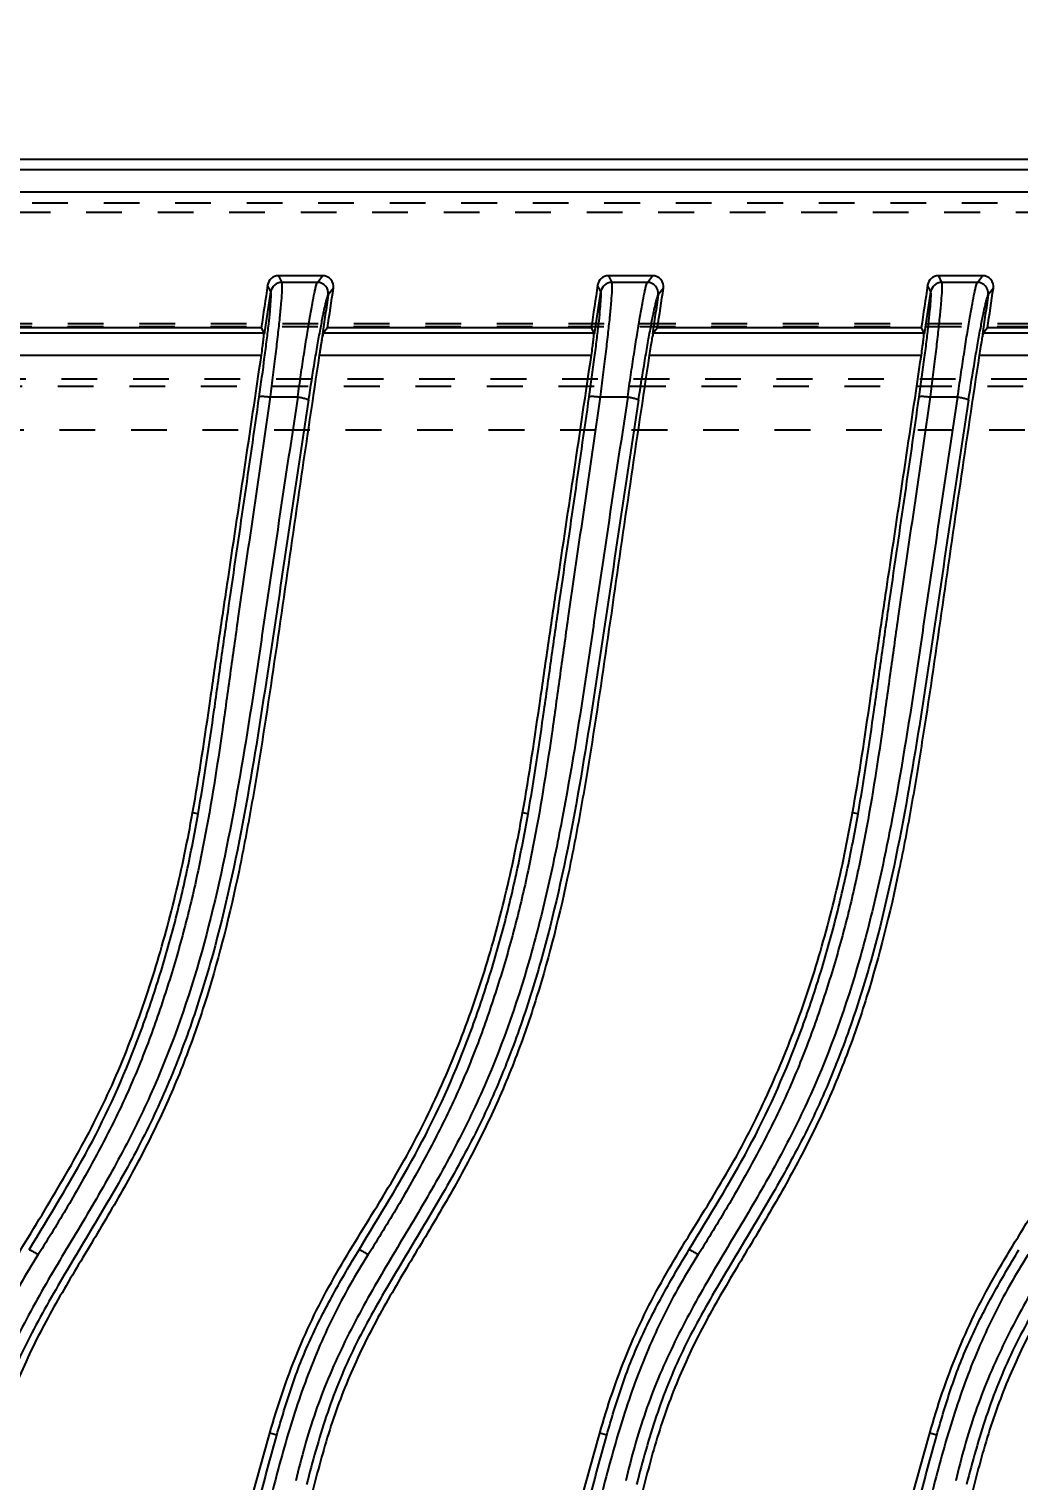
# Model space of a CAD drawing. Header units: millimetres. Extents: x 547 to 3706, y -10485 to 2068.
# Drawn here: x 1513.9 to 1559.1, y -793.2 to -726.9 of the extents above; entities that cross this region are included whole.
import ezdxf

# ---------------------------------------------------------------- set-up
doc = ezdxf.new("R2010")
doc.units = ezdxf.units.MM
doc.header["$LTSCALE"] = 16.335
doc.header["$PDMODE"] = 3
doc.header["$PDSIZE"] = 0.3125
doc.linetypes.add('HIDDEN', pattern=[0.2, 0.1, -0.1])
doc.layers.get('0').update_dxf_attribs({"linetype": 'CONTINUOUS'})
doc.layers.get('Defpoints').update_dxf_attribs({"linetype": 'CONTINUOUS'})
doc.layers.add('DEFAULT_2', color=8, linetype='HIDDEN')
doc.styles.get("Standard").update_dxf_attribs({"font": 'txt', "width": 0.8})
doc.dimstyles.new('11', dxfattribs={"dimtxt": 10, "dimasz": 10, "dimexe": 0, "dimexo": 0, "dimgap": 0, "dimtad": 0, "dimzin": 0, "dimdsep": 46, "dimtxsty": 'Standard', "dimcen": 0, "dimclrd": 4, "dimclre": 4, "dimclrt": 6, "dimazin": 0, "dimtfac": 1, "dimtofl": 0, "dimtmove": 0, "dimatfit": 3, "dimfxl": 0, "dimtolj": 1, "dimtzin": 0, "dimarcsym": 0})

# ---------------------------------------------------------------- blocks, each defined once
blk = doc.blocks.new('*D506')
at = {"color": 4, "lineweight": -2}
for p, q in [((1308.929, -833.857), (1308.929, -701.673)), ((1318.929, -701.673), (1478.018, -701.673)), ((1807.459, -701.673), (1516.685, -701.673)), ((1817.459, -797.176), (1817.459, -701.673))]:
    blk.add_line(p, q, dxfattribs=at)
at = {"color": 4}
for points in [[(1318.929, -700.007), (1318.929, -703.34), (1308.929, -701.673)], [(1807.459, -700.007), (1807.459, -703.34), (1817.459, -701.673)]]:
    blk.add_solid(points, dxfattribs=at)
at = {"layer": 'Defpoints', "color": 0}
for p in [(1308.929, -701.673), (1817.459, -797.176), (1308.929, -833.857)]:
    blk.add_point(p, dxfattribs=at)
at = {"color": 6, "insert": (1497.351, -701.673), "char_height": 10, "attachment_point": 5}
blk.add_mtext('\\A1;508.53', dxfattribs=at)
blk = doc.blocks.new('*D508')
at = {"color": 4, "lineweight": -2}
for p, q in [((1248.194, -736.941), (1248.194, -631.536)), ((1258.194, -631.536), (1512.669, -631.536)), ((1868.194, -631.536), (1548.669, -631.536)), ((1878.194, -736.941), (1878.194, -631.536))]:
    blk.add_line(p, q, dxfattribs=at)
at = {"color": 4}
for points in [[(1258.194, -629.87), (1258.194, -633.203), (1248.194, -631.536)], [(1868.194, -629.87), (1868.194, -633.203), (1878.194, -631.536)]]:
    blk.add_solid(points, dxfattribs=at)
at = {"layer": 'Defpoints', "color": 0}
for p in [(1248.194, -631.536), (1248.194, -736.941), (1878.194, -736.941)]:
    blk.add_point(p, dxfattribs=at)
at = {"color": 6, "insert": (1530.669, -631.536), "char_height": 10, "attachment_point": 5}
blk.add_mtext('\\A1;630.00', dxfattribs=at)

msp = doc.modelspace()

# ---------------------------------------------------------------- linework, layer by layer
at = {"color": 7, "linetype": 'Continuous'}
for p, q in [((1395.982, -732.854), (1619.855, -732.854)), ((1593.518, -733.347), (1416.687, -733.347)), ((1416.663, -734.35), (1593.543, -734.35)), ((1524.906, -738.909), (1524.759, -738.604)), ((1525.255, -738.175), (1525.402, -738.48)), ((1527.269, -738.175), (1525.255, -738.175)), ((1527.032, -738.48), (1525.402, -738.48)), ((1527.032, -738.48), (1527.269, -738.175)), ((1539.981, -738.909), (1539.834, -738.604)), ((1540.33, -738.175), (1540.477, -738.48)), ((1542.344, -738.175), (1540.33, -738.175)), ((1542.107, -738.48), (1540.477, -738.48)), ((1542.107, -738.48), (1542.344, -738.175)), ((1555.056, -738.909), (1554.909, -738.604)), ((1555.405, -738.175), (1555.552, -738.48)), ((1557.419, -738.175), (1555.405, -738.175)), ((1557.182, -738.48), (1555.552, -738.48)), ((1557.182, -738.48), (1557.419, -738.175)), ((1524.618, -740.846), (1524.906, -738.909)), ((1527.765, -738.751), (1527.528, -739.056)), ((1539.693, -740.846), (1539.981, -738.909)), ((1542.84, -738.751), (1542.603, -739.056)), ((1554.768, -740.846), (1555.056, -738.909)), ((1557.915, -738.751), (1557.678, -739.056)), ((1524.469, -740.562), (1512.42, -740.562)), ((1524.469, -740.562), (1524.618, -740.846)), ((1527.495, -740.562), (1527.302, -740.796)), ((1539.544, -740.562), (1527.495, -740.562)), ((1539.544, -740.562), (1539.693, -740.846)), ((1542.57, -740.562), (1542.336, -740.846)), ((1554.619, -740.562), (1542.57, -740.562)), ((1554.619, -740.562), (1554.768, -740.846)), ((1557.645, -740.562), (1557.411, -740.846)), ((1569.694, -740.562), (1557.645, -740.562)), ((1524.592, -740.796), (1512.227, -740.796)), ((1527.261, -740.846), (1527.124, -741.762)), ((1539.667, -740.796), (1527.302, -740.796)), ((1554.742, -740.796), (1542.377, -740.796)), ((1569.817, -740.796), (1557.452, -740.796)), ((1512.044, -741.8), (1524.476, -741.8)), ((1527.119, -741.8), (1539.551, -741.8)), ((1542.194, -741.8), (1554.626, -741.8)), ((1557.269, -741.8), (1569.701, -741.8)), ((1524.873, -743.712), (1526.133, -743.712)), ((1539.948, -743.712), (1541.208, -743.712)), ((1555.023, -743.712), (1556.283, -743.712)), ((1521.583, -762.757), (1521.329, -762.711)), ((1536.658, -762.757), (1536.404, -762.711)), ((1551.733, -762.757), (1551.479, -762.711)), ((1525.184, -791.133), (1524.857, -791.036)), ((1540.259, -791.133), (1539.932, -791.036)), ((1555.334, -791.133), (1555.007, -791.036))]:
    msp.add_line(p, q, dxfattribs=at)
for centre, radius, start, end in [((1525.255, -738.677), 0.502, 89.9939, 171.60618), ((1525.403, -738.984), 0.503, 90.07025, 171.40209), ((1527.03, -738.984), 0.503, 351.74449, 89.86161), ((1540.33, -738.677), 0.502, 89.9939, 171.60618), ((1540.478, -738.984), 0.503, 90.07026, 171.4021), ((1542.105, -738.984), 0.503, 351.74445, 89.8616), ((1555.405, -738.677), 0.502, 89.9939, 171.60618), ((1555.553, -738.984), 0.503, 90.07026, 171.4021), ((1557.18, -738.984), 0.503, 351.74445, 89.8616)]:
    msp.add_arc(centre, radius, start, end, dxfattribs=at)
for centre, major_axis, ratio, start_param, end_param in [((6736.5, -1516.338), (4145.301, -3254.93), 0.999193, -2.623723, -2.623347), ((6751.575, -1516.338), (4145.301, -3254.93), 0.999193, -2.623723, -2.623347), ((6766.65, -1516.338), (4145.301, -3254.93), 0.999193, -2.623723, -2.623347), ((-119.735, -494.779), (1649.642, 229.679), 0.999338, -0.286637, -0.285537), ((-104.66, -494.779), (1649.642, 229.679), 0.999338, -0.286637, -0.285537), ((-89.585, -494.779), (1649.642, 229.679), 0.999338, -0.286637, -0.285537)]:
    msp.add_ellipse(centre, major_axis=major_axis, ratio=ratio, start_param=start_param, end_param=end_param, dxfattribs=at)
for points, knots in [([(1525.402, -738.48), (1525.409, -738.496), (1525.413, -738.548), (1525.416, -738.644), (1525.412, -738.786), (1525.398, -739.058), (1525.363, -739.497), (1525.302, -740.132), (1525.219, -740.897), (1525.119, -741.767), (1525.002, -742.717), (1524.917, -743.374), (1524.873, -743.712)], [0, 0, 0, 0, 0.010152, 0.028743, 0.055653, 0.090647, 0.183937, 0.306539, 0.454492, 0.622305, 0.805589, 1, 1, 1, 1]), ([(1526.133, -743.712), (1526.181, -743.374), (1526.275, -742.716), (1526.418, -741.767), (1526.555, -740.897), (1526.681, -740.132), (1526.794, -739.496), (1526.879, -739.057), (1526.939, -738.786), (1526.973, -738.644), (1527.002, -738.547), (1527.021, -738.496), (1527.032, -738.48)], [0, 0, 0, 0, 0.192925, 0.375038, 0.542125, 0.689981, 0.812963, 0.906913, 0.942378, 0.969842, 0.989091, 1, 1, 1, 1]), ([(1527.765, -738.751), (1527.786, -738.613), (1527.701, -738.304), (1527.408, -738.175), (1527.269, -738.175)], [0, 0, 0, 0, 0.500032, 1, 1, 1, 1]), ([(1540.477, -738.48), (1540.484, -738.496), (1540.488, -738.548), (1540.491, -738.644), (1540.487, -738.786), (1540.473, -739.058), (1540.438, -739.497), (1540.377, -740.132), (1540.294, -740.897), (1540.194, -741.767), (1540.077, -742.717), (1539.992, -743.374), (1539.948, -743.712)], [0, 0, 0, 0, 0.010152, 0.028743, 0.055653, 0.090648, 0.183937, 0.306539, 0.454492, 0.622305, 0.805589, 1, 1, 1, 1]), ([(1541.208, -743.712), (1541.256, -743.374), (1541.35, -742.716), (1541.493, -741.767), (1541.63, -740.897), (1541.756, -740.132), (1541.869, -739.496), (1541.954, -739.057), (1542.014, -738.786), (1542.048, -738.644), (1542.077, -738.547), (1542.096, -738.496), (1542.107, -738.48)], [0, 0, 0, 0, 0.192925, 0.375038, 0.542125, 0.689981, 0.812963, 0.906913, 0.942378, 0.969842, 0.989091, 1, 1, 1, 1]), ([(1542.84, -738.751), (1542.861, -738.613), (1542.776, -738.304), (1542.483, -738.175), (1542.344, -738.175)], [0, 0, 0, 0, 0.500032, 1, 1, 1, 1]), ([(1555.552, -738.48), (1555.559, -738.496), (1555.563, -738.548), (1555.566, -738.644), (1555.562, -738.786), (1555.548, -739.058), (1555.513, -739.497), (1555.452, -740.132), (1555.369, -740.897), (1555.269, -741.767), (1555.152, -742.717), (1555.067, -743.374), (1555.023, -743.712)], [0, 0, 0, 0, 0.010152, 0.028743, 0.055653, 0.090648, 0.183937, 0.306539, 0.454492, 0.622305, 0.805589, 1, 1, 1, 1]), ([(1556.283, -743.712), (1556.331, -743.374), (1556.425, -742.716), (1556.568, -741.767), (1556.705, -740.897), (1556.831, -740.132), (1556.944, -739.496), (1557.029, -739.057), (1557.089, -738.786), (1557.123, -738.644), (1557.152, -738.547), (1557.171, -738.496), (1557.182, -738.48)], [0, 0, 0, 0, 0.192925, 0.375038, 0.542125, 0.689981, 0.812963, 0.906913, 0.942378, 0.969842, 0.989091, 1, 1, 1, 1]), ([(1557.915, -738.751), (1557.936, -738.613), (1557.851, -738.304), (1557.558, -738.175), (1557.419, -738.175)], [0, 0, 0, 0, 0.500032, 1, 1, 1, 1]), ([(1524.375, -743.704), (1524.461, -743.104), (1524.582, -742.236), (1524.722, -741.13), (1524.804, -740.43), (1524.865, -739.848), (1524.9, -739.445), (1524.915, -739.195), (1524.919, -739.065), (1524.916, -738.974), (1524.912, -738.925), (1524.906, -738.909)], [0, 0, 0, 0, 0.376559, 0.54458, 0.692053, 0.81454, 0.908221, 0.94333, 0.970271, 0.989098, 1, 1, 1, 1]), ([(1526.63, -743.852), (1526.722, -743.25), (1526.862, -742.379), (1527.051, -741.274), (1527.178, -740.574), (1527.29, -739.992), (1527.375, -739.589), (1527.435, -739.34), (1527.469, -739.209), (1527.499, -739.118), (1527.518, -739.071), (1527.528, -739.056)], [0, 0, 0, 0, 0.374341, 0.541572, 0.688683, 0.811273, 0.905607, 0.941347, 0.969096, 0.988671, 1, 1, 1, 1]), ([(1539.45, -743.704), (1539.536, -743.104), (1539.657, -742.236), (1539.797, -741.13), (1539.879, -740.43), (1539.94, -739.848), (1539.975, -739.445), (1539.99, -739.195), (1539.994, -739.065), (1539.991, -738.974), (1539.987, -738.925), (1539.981, -738.909)], [0, 0, 0, 0, 0.376564, 0.544587, 0.692061, 0.814548, 0.908227, 0.943336, 0.970275, 0.989099, 1, 1, 1, 1]), ([(1541.705, -743.852), (1541.797, -743.25), (1541.937, -742.379), (1542.126, -741.274), (1542.253, -740.574), (1542.365, -739.992), (1542.45, -739.589), (1542.51, -739.34), (1542.544, -739.209), (1542.574, -739.118), (1542.593, -739.071), (1542.603, -739.056)], [0, 0, 0, 0, 0.374343, 0.541575, 0.688687, 0.811277, 0.90561, 0.94135, 0.969098, 0.988672, 1, 1, 1, 1]), ([(1554.525, -743.704), (1554.611, -743.104), (1554.732, -742.236), (1554.872, -741.13), (1554.954, -740.43), (1555.015, -739.848), (1555.05, -739.445), (1555.065, -739.195), (1555.069, -739.065), (1555.066, -738.974), (1555.062, -738.925), (1555.056, -738.909)], [0, 0, 0, 0, 0.376564, 0.544587, 0.692061, 0.814548, 0.908227, 0.943336, 0.970275, 0.989099, 1, 1, 1, 1]), ([(1556.78, -743.852), (1556.872, -743.25), (1557.012, -742.379), (1557.201, -741.274), (1557.328, -740.574), (1557.44, -739.992), (1557.525, -739.589), (1557.585, -739.34), (1557.619, -739.209), (1557.649, -739.118), (1557.668, -739.071), (1557.678, -739.056)], [0, 0, 0, 0, 0.374343, 0.541575, 0.688687, 0.811277, 0.90561, 0.94135, 0.969098, 0.988672, 1, 1, 1, 1]), ([(1524.476, -741.8), (1524.495, -741.676), (1524.52, -741.497), (1524.55, -741.266), (1524.568, -741.118), (1524.581, -740.994), (1524.592, -740.898), (1524.592, -740.837), (1524.596, -740.804), (1524.592, -740.796)], [0, 0, 0, 0, 0.369648, 0.538944, 0.688584, 0.813541, 0.909073, 0.971911, 1, 1, 1, 1]), ([(1527.302, -740.796), (1527.296, -740.804), (1527.289, -740.837), (1527.272, -740.898), (1527.253, -740.994), (1527.219, -741.173), (1527.173, -741.446), (1527.137, -741.676), (1527.118, -741.8)], [0, 0, 0, 0, 0.02975, 0.093838, 0.189958, 0.314763, 0.632424, 1, 1, 1, 1]), ([(1539.551, -741.8), (1539.57, -741.676), (1539.595, -741.497), (1539.625, -741.266), (1539.643, -741.118), (1539.656, -740.994), (1539.667, -740.898), (1539.667, -740.837), (1539.671, -740.804), (1539.667, -740.796)], [0, 0, 0, 0, 0.369648, 0.538944, 0.688584, 0.813541, 0.909073, 0.971911, 1, 1, 1, 1]), ([(1542.378, -740.796), (1542.371, -740.804), (1542.364, -740.837), (1542.347, -740.898), (1542.329, -740.994), (1542.294, -741.174), (1542.248, -741.446), (1542.212, -741.676), (1542.194, -741.8)], [0, 0, 0, 0, 0.029771, 0.093925, 0.190168, 0.315155, 0.632666, 1, 1, 1, 1]), ([(1554.626, -741.8), (1554.645, -741.676), (1554.67, -741.497), (1554.7, -741.266), (1554.718, -741.118), (1554.731, -740.994), (1554.742, -740.898), (1554.742, -740.837), (1554.746, -740.804), (1554.742, -740.796)], [0, 0, 0, 0, 0.369648, 0.538944, 0.688584, 0.813541, 0.909073, 0.971911, 1, 1, 1, 1]), ([(1557.453, -740.796), (1557.446, -740.804), (1557.439, -740.837), (1557.422, -740.898), (1557.404, -740.994), (1557.369, -741.174), (1557.323, -741.446), (1557.287, -741.676), (1557.269, -741.8)], [0, 0, 0, 0, 0.029771, 0.093925, 0.190168, 0.315155, 0.632666, 1, 1, 1, 1]), ([(1527.119, -741.8), (1526.825, -743.764), (1526.234, -747.691), (1525.389, -753.588), (1524.672, -758.501), (1524.023, -762.419), (1523.288, -766.322), (1522.324, -770.183), (1521.034, -773.941), (1519.861, -776.684), (1518.496, -779.333), (1516.995, -781.908), (1515.443, -784.45), (1514.235, -786.623), (1513.413, -788.433), (1512.866, -789.82), (1512.398, -791.235), (1511.996, -792.67), (1511.63, -794.114), (1511.145, -796.04), (1510.529, -798.445), (1509.844, -801.344), (1509.226, -804.258), (1508.678, -807.186), (1508.017, -811.103), (1507.33, -816.021), (1506.548, -823.926), (1506.312, -829.886), (1506.312, -833.857)], [0, 0, 0, 0, 0.062498, 0.124996, 0.187494, 0.218743, 0.249995, 0.31248, 0.343738, 0.374989, 0.406246, 0.437493, 0.468754, 0.500001, 0.515642, 0.531281, 0.546906, 0.56253, 0.578163, 0.593794, 0.625041, 0.656289, 0.68754, 0.718789, 0.750039, 0.812535, 0.875032, 1, 1, 1, 1]), ([(1521.329, -762.711), (1521.638, -760.976), (1522.024, -758.36), (1522.526, -754.872), (1523.046, -751.386), (1523.702, -747.029), (1524.218, -743.543), (1524.476, -741.8)], [0, 0, 0, 0, 0.249993, 0.375006, 0.500007, 0.75, 1, 1, 1, 1]), ([(1542.194, -741.8), (1541.9, -743.764), (1541.309, -747.691), (1540.464, -753.588), (1539.747, -758.501), (1539.098, -762.419), (1538.363, -766.322), (1537.399, -770.183), (1536.109, -773.941), (1534.936, -776.684), (1533.571, -779.333), (1532.07, -781.908), (1530.518, -784.45), (1529.31, -786.623), (1528.488, -788.433), (1527.941, -789.82), (1527.473, -791.235), (1527.071, -792.67), (1526.705, -794.114), (1526.22, -796.04), (1525.604, -798.445), (1524.919, -801.344), (1524.301, -804.258), (1523.753, -807.186), (1523.092, -811.103), (1522.405, -816.021), (1521.623, -823.926), (1521.387, -829.886), (1521.387, -833.857)], [0, 0, 0, 0, 0.062498, 0.124996, 0.187494, 0.218743, 0.249995, 0.31248, 0.343738, 0.374989, 0.406246, 0.437493, 0.468754, 0.500001, 0.515642, 0.531281, 0.546906, 0.56253, 0.578163, 0.593794, 0.625041, 0.656289, 0.68754, 0.718789, 0.750039, 0.812535, 0.875032, 1, 1, 1, 1]), ([(1536.404, -762.711), (1536.713, -760.976), (1537.099, -758.36), (1537.601, -754.872), (1538.121, -751.386), (1538.777, -747.029), (1539.293, -743.543), (1539.551, -741.8)], [0, 0, 0, 0, 0.249993, 0.375007, 0.500007, 0.75, 1, 1, 1, 1]), ([(1557.269, -741.8), (1556.975, -743.764), (1556.384, -747.691), (1555.539, -753.588), (1554.822, -758.501), (1554.173, -762.419), (1553.438, -766.322), (1552.474, -770.183), (1551.184, -773.941), (1550.011, -776.684), (1548.646, -779.333), (1547.145, -781.908), (1545.593, -784.45), (1544.385, -786.623), (1543.563, -788.433), (1543.016, -789.82), (1542.548, -791.235), (1542.146, -792.67), (1541.78, -794.114), (1541.295, -796.04), (1540.679, -798.445), (1539.994, -801.344), (1539.376, -804.258), (1538.828, -807.186), (1538.167, -811.103), (1537.48, -816.021), (1536.698, -823.926), (1536.462, -829.886), (1536.462, -833.857)], [0, 0, 0, 0, 0.062498, 0.124996, 0.187494, 0.218743, 0.249995, 0.31248, 0.343738, 0.374989, 0.406246, 0.437493, 0.468754, 0.500001, 0.515642, 0.531281, 0.546906, 0.56253, 0.578163, 0.593794, 0.625041, 0.656289, 0.68754, 0.718789, 0.750039, 0.812535, 0.875032, 1, 1, 1, 1]), ([(1551.479, -762.711), (1551.788, -760.976), (1552.174, -758.36), (1552.676, -754.872), (1553.196, -751.386), (1553.852, -747.029), (1554.368, -743.543), (1554.626, -741.8)], [0, 0, 0, 0, 0.249993, 0.375007, 0.500007, 0.75, 1, 1, 1, 1]), ([(1572.344, -741.8), (1572.05, -743.764), (1571.459, -747.691), (1570.614, -753.588), (1569.897, -758.501), (1569.248, -762.419), (1568.513, -766.322), (1567.549, -770.183), (1566.259, -773.941), (1565.086, -776.684), (1563.721, -779.333), (1562.22, -781.908), (1560.668, -784.45), (1559.46, -786.623), (1558.638, -788.433), (1558.091, -789.82), (1557.623, -791.235), (1557.221, -792.67), (1556.855, -794.114), (1556.37, -796.04), (1555.754, -798.445), (1555.069, -801.344), (1554.451, -804.258), (1553.903, -807.186), (1553.242, -811.103), (1552.555, -816.021), (1551.773, -823.926), (1551.537, -829.886), (1551.537, -833.857)], [0, 0, 0, 0, 0.062498, 0.124996, 0.187494, 0.218743, 0.249995, 0.31248, 0.343738, 0.374989, 0.406246, 0.437493, 0.468754, 0.500001, 0.515642, 0.531281, 0.546906, 0.56253, 0.578163, 0.593794, 0.625041, 0.656289, 0.68754, 0.718789, 0.750039, 0.812535, 0.875032, 1, 1, 1, 1]), ([(1526.133, -743.712), (1525.808, -745.862), (1525.314, -749.088), (1524.68, -753.393), (1524.048, -757.704), (1523.184, -763.086), (1521.765, -769.483), (1519.926, -774.647), (1517.968, -778.558), (1516.322, -781.397), (1514.614, -784.198), (1513.308, -786.605), (1512.408, -788.602), (1511.634, -790.651), (1511.191, -792.237), (1510.951, -793.305)], [0, 0, 0, 0, 0.12455, 0.186878, 0.249239, 0.374064, 0.499016, 0.624068, 0.686671, 0.749303, 0.811937, 0.87462, 0.905954, 0.937304, 1, 1, 1, 1]), ([(1526.63, -743.852), (1526.298, -745.999), (1525.652, -750.299), (1524.697, -756.757), (1523.679, -763.21), (1522.498, -768.536), (1521.181, -772.701), (1520.168, -775.25), (1519.231, -777.246), (1518.199, -779.218), (1516.79, -781.619), (1515.348, -783.992), (1514.265, -785.91), (1513.515, -787.356), (1512.863, -788.834), (1512.139, -790.86), (1511.711, -792.416), (1511.441, -793.46)], [0, 0, 0, 0, 0.124351, 0.248926, 0.373664, 0.498296, 0.560736, 0.623514, 0.655143, 0.686952, 0.750851, 0.814459, 0.845891, 0.876947, 0.907663, 0.938278, 1, 1, 1, 1]), ([(1524.873, -743.712), (1524.631, -745.397), (1524.142, -748.769), (1523.52, -752.983), (1523.048, -756.36), (1522.582, -759.741), (1522.058, -763.116), (1521.353, -766.459), (1520.715, -768.943), (1519.958, -771.395), (1519.089, -773.81), (1518.073, -776.17), (1516.895, -778.453), (1515.634, -780.691), (1514.743, -782.155), (1514.282, -782.876)], [0, 0, 0, 0, 0.12462, 0.249353, 0.311759, 0.374191, 0.499128, 0.561647, 0.624186, 0.68676, 0.749379, 0.811989, 0.874638, 0.937324, 1, 1, 1, 1]), ([(1521.581, -762.757), (1521.859, -761.179), (1522.212, -758.799), (1522.652, -755.621), (1523.106, -752.44), (1523.689, -748.469), (1524.148, -745.292), (1524.376, -743.704)], [0, 0, 0, 0, 0.249623, 0.374726, 0.499874, 0.75007, 1, 1, 1, 1]), ([(1524.376, -743.704), (1524.378, -743.699), (1524.393, -743.691), (1524.444, -743.682), (1524.549, -743.68), (1524.7, -743.69), (1524.814, -743.704), (1524.873, -743.712)], [0, 0, 0, 0, 0.031669, 0.092664, 0.316232, 0.644184, 1, 1, 1, 1]), ([(1541.208, -743.712), (1540.884, -745.859), (1540.39, -749.079), (1539.758, -753.377), (1539.126, -757.68), (1538.438, -761.978), (1537.556, -766.244), (1536.489, -770.47), (1535.023, -774.597), (1533.073, -778.503), (1531.432, -781.338), (1529.726, -784.135), (1528.418, -786.535), (1527.514, -788.526), (1526.736, -790.57), (1526.291, -792.152), (1526.05, -793.218)], [0, 0, 0, 0, 0.124547, 0.186873, 0.249232, 0.374053, 0.436524, 0.499032, 0.624079, 0.686681, 0.749309, 0.811942, 0.874624, 0.905956, 0.937305, 1, 1, 1, 1]), ([(1526.133, -743.712), (1526.194, -743.721), (1526.311, -743.742), (1526.464, -743.777), (1526.568, -743.809), (1526.616, -743.834), (1526.629, -743.847), (1526.63, -743.852)], [0, 0, 0, 0, 0.352727, 0.682088, 0.907501, 0.96861, 1, 1, 1, 1]), ([(1541.705, -743.852), (1541.375, -745.991), (1540.73, -750.275), (1539.779, -756.708), (1538.766, -763.138), (1537.595, -768.448), (1536.291, -772.605), (1535.285, -775.153), (1534.354, -777.15), (1533.327, -779.123), (1531.92, -781.527), (1530.477, -783.902), (1529.388, -785.82), (1528.633, -787.266), (1527.975, -788.744), (1527.242, -790.77), (1526.809, -792.328), (1526.539, -793.374)], [0, 0, 0, 0, 0.124102, 0.248415, 0.372883, 0.49734, 0.559746, 0.622538, 0.654199, 0.686056, 0.750091, 0.813864, 0.84539, 0.87655, 0.90737, 0.938082, 1, 1, 1, 1]), ([(1539.948, -743.712), (1539.706, -745.397), (1539.217, -748.769), (1538.595, -752.983), (1538.123, -756.36), (1537.657, -759.741), (1537.133, -763.116), (1536.428, -766.459), (1535.79, -768.943), (1535.033, -771.395), (1534.164, -773.81), (1533.148, -776.17), (1531.97, -778.453), (1530.709, -780.691), (1529.818, -782.155), (1529.357, -782.876)], [0, 0, 0, 0, 0.12462, 0.249353, 0.311759, 0.374191, 0.499128, 0.561647, 0.624186, 0.68676, 0.749379, 0.811989, 0.874638, 0.937324, 1, 1, 1, 1]), ([(1536.656, -762.757), (1536.934, -761.179), (1537.287, -758.799), (1537.727, -755.621), (1538.181, -752.44), (1538.764, -748.469), (1539.223, -745.292), (1539.451, -743.704)], [0, 0, 0, 0, 0.249623, 0.374726, 0.499874, 0.75007, 1, 1, 1, 1]), ([(1539.451, -743.704), (1539.453, -743.699), (1539.468, -743.691), (1539.519, -743.682), (1539.624, -743.68), (1539.775, -743.69), (1539.889, -743.704), (1539.948, -743.712)], [0, 0, 0, 0, 0.031669, 0.092664, 0.316232, 0.644184, 1, 1, 1, 1]), ([(1556.283, -743.712), (1555.959, -745.859), (1555.465, -749.079), (1554.833, -753.377), (1554.201, -757.68), (1553.513, -761.978), (1552.631, -766.244), (1551.564, -770.47), (1550.098, -774.597), (1548.148, -778.503), (1546.507, -781.338), (1544.801, -784.135), (1543.493, -786.535), (1542.589, -788.526), (1541.811, -790.57), (1541.366, -792.152), (1541.125, -793.218)], [0, 0, 0, 0, 0.124547, 0.186873, 0.249232, 0.374053, 0.436524, 0.499032, 0.624079, 0.686681, 0.749309, 0.811942, 0.874624, 0.905956, 0.937305, 1, 1, 1, 1]), ([(1541.208, -743.712), (1541.269, -743.721), (1541.386, -743.742), (1541.539, -743.777), (1541.643, -743.809), (1541.691, -743.834), (1541.704, -743.847), (1541.705, -743.852)], [0, 0, 0, 0, 0.352727, 0.682088, 0.907501, 0.96861, 1, 1, 1, 1]), ([(1556.78, -743.852), (1556.45, -745.991), (1555.805, -750.275), (1554.854, -756.708), (1553.841, -763.138), (1552.67, -768.448), (1551.366, -772.605), (1550.36, -775.153), (1549.429, -777.15), (1548.402, -779.123), (1546.995, -781.527), (1545.552, -783.902), (1544.463, -785.82), (1543.708, -787.266), (1543.05, -788.744), (1542.317, -790.77), (1541.884, -792.328), (1541.614, -793.374)], [0, 0, 0, 0, 0.124102, 0.248415, 0.372883, 0.49734, 0.559746, 0.622538, 0.654199, 0.686056, 0.750091, 0.813864, 0.84539, 0.87655, 0.90737, 0.938082, 1, 1, 1, 1]), ([(1555.023, -743.712), (1554.781, -745.397), (1554.292, -748.769), (1553.67, -752.983), (1553.198, -756.36), (1552.732, -759.741), (1552.208, -763.116), (1551.503, -766.459), (1550.865, -768.943), (1550.108, -771.395), (1549.239, -773.81), (1548.223, -776.17), (1547.045, -778.453), (1545.784, -780.691), (1544.893, -782.155), (1544.432, -782.876)], [0, 0, 0, 0, 0.12462, 0.249353, 0.311759, 0.374191, 0.499128, 0.561647, 0.624186, 0.68676, 0.749379, 0.811989, 0.874638, 0.937324, 1, 1, 1, 1]), ([(1551.731, -762.757), (1552.009, -761.179), (1552.362, -758.799), (1552.802, -755.621), (1553.256, -752.44), (1553.839, -748.469), (1554.298, -745.292), (1554.526, -743.704)], [0, 0, 0, 0, 0.249623, 0.374726, 0.499874, 0.75007, 1, 1, 1, 1]), ([(1554.526, -743.704), (1554.528, -743.699), (1554.543, -743.691), (1554.594, -743.682), (1554.699, -743.68), (1554.85, -743.69), (1554.964, -743.704), (1555.023, -743.712)], [0, 0, 0, 0, 0.031669, 0.092664, 0.316232, 0.644184, 1, 1, 1, 1]), ([(1571.358, -743.712), (1571.034, -745.859), (1570.54, -749.079), (1569.908, -753.377), (1569.276, -757.68), (1568.588, -761.978), (1567.706, -766.244), (1566.639, -770.47), (1565.173, -774.597), (1563.223, -778.503), (1561.582, -781.338), (1559.876, -784.135), (1558.568, -786.535), (1557.664, -788.526), (1556.886, -790.57), (1556.441, -792.152), (1556.2, -793.218)], [0, 0, 0, 0, 0.124547, 0.186873, 0.249232, 0.374053, 0.436524, 0.499032, 0.624079, 0.686681, 0.749309, 0.811942, 0.874624, 0.905956, 0.937305, 1, 1, 1, 1]), ([(1556.283, -743.712), (1556.344, -743.721), (1556.461, -743.742), (1556.614, -743.777), (1556.718, -743.809), (1556.766, -743.834), (1556.779, -743.847), (1556.78, -743.852)], [0, 0, 0, 0, 0.352727, 0.682088, 0.907501, 0.96861, 1, 1, 1, 1]), ([(1571.855, -743.852), (1571.525, -745.991), (1570.88, -750.275), (1569.929, -756.708), (1568.916, -763.138), (1567.745, -768.448), (1566.441, -772.605), (1565.435, -775.153), (1564.504, -777.15), (1563.477, -779.123), (1562.07, -781.527), (1560.627, -783.902), (1559.538, -785.82), (1558.783, -787.266), (1558.125, -788.744), (1557.392, -790.77), (1556.959, -792.328), (1556.689, -793.374)], [0, 0, 0, 0, 0.124102, 0.248415, 0.372883, 0.49734, 0.559746, 0.622538, 0.654199, 0.686056, 0.750091, 0.813864, 0.84539, 0.87655, 0.90737, 0.938082, 1, 1, 1, 1]), ([(1509.782, -791.036), (1509.958, -790.419), (1510.332, -789.19), (1510.989, -787.381), (1511.782, -785.627), (1512.708, -783.94), (1513.701, -782.291), (1514.706, -780.648), (1515.683, -778.989), (1516.611, -777.304), (1517.466, -775.582), (1518.485, -773.227), (1519.556, -770.199), (1520.58, -766.486), (1521.104, -763.973), (1521.329, -762.711)], [0, 0, 0, 0, 0.062555, 0.125101, 0.187497, 0.249911, 0.312472, 0.375079, 0.43762, 0.500069, 0.562475, 0.624937, 0.75002, 0.875059, 1, 1, 1, 1]), ([(1513.859, -782.657), (1514.787, -781.113), (1516.697, -778.073), (1518.535, -773.968), (1519.711, -770.589), (1520.465, -768.008), (1521.089, -765.395), (1521.426, -763.638), (1521.581, -762.757)], [0, 0, 0, 0, 0.251321, 0.500274, 0.625315, 0.750375, 0.875228, 1, 1, 1, 1]), ([(1524.857, -791.036), (1525.209, -789.802), (1525.829, -787.975), (1526.871, -785.629), (1528.077, -783.365), (1529.447, -781.197), (1530.772, -779.001), (1531.69, -777.31), (1532.53, -775.577), (1533.548, -773.221), (1534.635, -770.199), (1535.659, -766.486), (1536.179, -763.973), (1536.404, -762.711)], [0, 0, 0, 0, 0.125074, 0.187592, 0.249997, 0.374912, 0.437404, 0.499896, 0.562415, 0.624958, 0.750021, 0.875038, 1, 1, 1, 1]), ([(1528.934, -782.657), (1529.862, -781.113), (1531.772, -778.073), (1533.61, -773.968), (1534.786, -770.589), (1535.54, -768.008), (1536.164, -765.395), (1536.501, -763.638), (1536.656, -762.757)], [0, 0, 0, 0, 0.251321, 0.500274, 0.625315, 0.750375, 0.875228, 1, 1, 1, 1]), ([(1539.932, -791.036), (1540.284, -789.802), (1540.904, -787.975), (1541.946, -785.629), (1543.152, -783.365), (1544.522, -781.197), (1545.847, -779.001), (1546.765, -777.31), (1547.605, -775.577), (1548.623, -773.221), (1549.71, -770.199), (1550.734, -766.486), (1551.254, -763.973), (1551.479, -762.711)], [0, 0, 0, 0, 0.125074, 0.187592, 0.249997, 0.374912, 0.437404, 0.499896, 0.562415, 0.624958, 0.750021, 0.875038, 1, 1, 1, 1]), ([(1544.009, -782.657), (1544.937, -781.113), (1546.847, -778.073), (1548.685, -773.968), (1549.861, -770.589), (1550.615, -768.008), (1551.239, -765.395), (1551.576, -763.638), (1551.731, -762.757)], [0, 0, 0, 0, 0.251321, 0.500274, 0.625315, 0.750375, 0.875228, 1, 1, 1, 1]), ([(1555.007, -791.036), (1555.359, -789.802), (1555.979, -787.975), (1557.021, -785.629), (1558.227, -783.365), (1559.597, -781.197), (1560.922, -779.001), (1561.84, -777.31), (1562.68, -775.577), (1563.698, -773.221), (1564.785, -770.199), (1565.809, -766.486), (1566.329, -763.973), (1566.554, -762.711)], [0, 0, 0, 0, 0.125074, 0.187592, 0.249997, 0.374912, 0.437404, 0.499896, 0.562415, 0.624958, 0.750021, 0.875038, 1, 1, 1, 1]), ([(1514.282, -782.876), (1513.697, -783.796), (1512.618, -785.695), (1511.341, -788.712), (1510.531, -791.315), (1509.967, -793.421), (1509.423, -795.532), (1508.768, -798.177), (1507.792, -802.428), (1506.347, -809.927), (1504.954, -820.76), (1504.584, -829.492), (1504.585, -833.857)], [0, 0, 0, 0, 0.062452, 0.1249, 0.18735, 0.218582, 0.249818, 0.312289, 0.374776, 0.499779, 0.749846, 1, 1, 1, 1]), ([(1513.86, -782.656), (1513.864, -782.654), (1513.878, -782.66), (1513.904, -782.668), (1513.945, -782.687), (1514.022, -782.726), (1514.137, -782.789), (1514.233, -782.845), (1514.283, -782.875)], [0, 0, 0, 0, 0.027259, 0.087125, 0.179742, 0.304516, 0.633482, 1, 1, 1, 1]), ([(1529.357, -782.876), (1528.772, -783.796), (1527.693, -785.695), (1526.416, -788.712), (1525.606, -791.315), (1525.042, -793.421), (1524.498, -795.532), (1523.843, -798.177), (1522.867, -802.428), (1521.422, -809.927), (1520.029, -820.76), (1519.659, -829.492), (1519.66, -833.857)], [0, 0, 0, 0, 0.062452, 0.1249, 0.18735, 0.218582, 0.249818, 0.312289, 0.374776, 0.499779, 0.749846, 1, 1, 1, 1]), ([(1525.178, -791.131), (1525.388, -790.39), (1525.722, -789.28), (1526.249, -787.826), (1526.856, -786.394), (1527.746, -784.664), (1528.534, -783.323), (1528.934, -782.657)], [0, 0, 0, 0, 0.248466, 0.373401, 0.498675, 0.749438, 1, 1, 1, 1]), ([(1528.935, -782.656), (1528.939, -782.654), (1528.953, -782.659), (1528.979, -782.668), (1529.02, -782.687), (1529.097, -782.726), (1529.212, -782.789), (1529.308, -782.845), (1529.358, -782.875)], [0, 0, 0, 0, 0.027259, 0.087125, 0.179742, 0.304516, 0.633482, 1, 1, 1, 1]), ([(1544.432, -782.876), (1543.847, -783.796), (1542.768, -785.695), (1541.491, -788.712), (1540.681, -791.315), (1540.117, -793.421), (1539.573, -795.532), (1538.918, -798.177), (1537.942, -802.428), (1536.497, -809.927), (1535.104, -820.76), (1534.734, -829.492), (1534.735, -833.857)], [0, 0, 0, 0, 0.062452, 0.1249, 0.18735, 0.218582, 0.249818, 0.312289, 0.374776, 0.499779, 0.749846, 1, 1, 1, 1]), ([(1540.253, -791.131), (1540.463, -790.39), (1540.797, -789.28), (1541.324, -787.826), (1541.931, -786.394), (1542.821, -784.664), (1543.609, -783.323), (1544.009, -782.657)], [0, 0, 0, 0, 0.248466, 0.373401, 0.498675, 0.749438, 1, 1, 1, 1]), ([(1544.01, -782.656), (1544.014, -782.654), (1544.028, -782.659), (1544.054, -782.668), (1544.095, -782.687), (1544.172, -782.726), (1544.287, -782.789), (1544.383, -782.845), (1544.433, -782.875)], [0, 0, 0, 0, 0.027259, 0.087125, 0.179742, 0.304516, 0.633482, 1, 1, 1, 1]), ([(1559.507, -782.876), (1558.922, -783.796), (1557.843, -785.695), (1556.566, -788.712), (1555.756, -791.315), (1555.192, -793.421), (1554.648, -795.532), (1553.993, -798.177), (1553.017, -802.428), (1551.572, -809.927), (1550.179, -820.76), (1549.809, -829.492), (1549.81, -833.857)], [0, 0, 0, 0, 0.062452, 0.1249, 0.18735, 0.218582, 0.249818, 0.312289, 0.374776, 0.499779, 0.749846, 1, 1, 1, 1]), ([(1555.328, -791.131), (1555.538, -790.39), (1555.872, -789.28), (1556.399, -787.826), (1557.006, -786.394), (1557.896, -784.664), (1558.684, -783.323), (1559.084, -782.657)], [0, 0, 0, 0, 0.248466, 0.373401, 0.498675, 0.749438, 1, 1, 1, 1]), ([(1518.771, -833.857), (1518.771, -830.242), (1519.029, -823.008), (1520.169, -812.213), (1522.087, -801.528), (1523.866, -794.514), (1524.857, -791.036)], [0, 0, 0, 0, 0.249985, 0.500003, 0.749998, 1, 1, 1, 1]), ([(1533.846, -833.857), (1533.846, -830.242), (1534.104, -823.008), (1535.244, -812.213), (1537.162, -801.528), (1538.941, -794.514), (1539.932, -791.036)], [0, 0, 0, 0, 0.249985, 0.500003, 0.749998, 1, 1, 1, 1]), ([(1548.921, -833.857), (1548.921, -830.242), (1549.179, -823.008), (1550.319, -812.213), (1552.237, -801.528), (1554.016, -794.514), (1555.007, -791.036)], [0, 0, 0, 0, 0.249985, 0.500003, 0.749998, 1, 1, 1, 1]), ([(1519.158, -833.857), (1519.158, -830.244), (1519.41, -823.03), (1520.358, -814.063), (1521.489, -806.954), (1522.349, -802.533), (1523.134, -799.01), (1523.773, -796.374), (1524.468, -793.751), (1524.93, -792.002), (1525.178, -791.131)], [0, 0, 0, 0, 0.250437, 0.499793, 0.624466, 0.749319, 0.811897, 0.874596, 0.937295, 1, 1, 1, 1]), ([(1534.233, -833.857), (1534.233, -830.244), (1534.485, -823.03), (1535.433, -814.063), (1536.564, -806.954), (1537.424, -802.533), (1538.209, -799.01), (1538.848, -796.374), (1539.543, -793.751), (1540.005, -792.002), (1540.253, -791.131)], [0, 0, 0, 0, 0.250437, 0.499793, 0.624466, 0.749319, 0.811897, 0.874596, 0.937295, 1, 1, 1, 1]), ([(1549.308, -833.857), (1549.308, -830.244), (1549.56, -823.03), (1550.508, -814.063), (1551.639, -806.954), (1552.499, -802.533), (1553.284, -799.01), (1553.923, -796.374), (1554.618, -793.751), (1555.08, -792.002), (1555.328, -791.131)], [0, 0, 0, 0, 0.250437, 0.499793, 0.624466, 0.749319, 0.811897, 0.874596, 0.937295, 1, 1, 1, 1])]:
    msp.add_open_spline(points, degree=3, knots=knots, dxfattribs=at)
for points in [[(1527.528, -739.056), (1527.44, -739.653), (1527.351, -740.249), (1527.261, -740.846)], [(1542.603, -739.056), (1542.515, -739.653), (1542.426, -740.249), (1542.336, -740.846)], [(1557.678, -739.056), (1557.59, -739.653), (1557.501, -740.249), (1557.411, -740.846)]]:
    msp.add_open_spline(points, degree=3, dxfattribs=at)
at = {"layer": 'DEFAULT_2', "color": 8, "linetype": 'HIDDEN'}
for p, q in [((1395.59, -735.27), (1620.247, -735.27)), ((1620.181, -734.864), (1395.656, -734.864)), ((1394.743, -740.492), (1621.094, -740.492)), ((1394.754, -740.355), (1621.083, -740.355)), ((1394.299, -743.226), (1621.43, -743.226)), ((1621.522, -742.904), (1394.351, -742.904)), ((1621.43, -745.233), (1394.299, -745.233))]:
    msp.add_line(p, q, dxfattribs=at)

# ---------------------------------------------------------------- dimensions: what is measured, and where the dimension line sits
for base, p1, p2, picture, middle in [((1248.194, -631.536), (1878.194, -736.941), (1248.194, -736.941), '*D508', (1530.669, -631.536)), ((1308.929, -701.673), (1817.459, -797.176), (1308.929, -833.857), '*D506', (1497.351, -701.673))]:
    dim = msp.add_linear_dim(base=base, p1=p1, p2=p2, dimstyle='11')
    dim.commit()
    dim.dimension.update_dxf_attribs({"geometry": picture, "text_midpoint": middle, "dimtype": 160})

doc.saveas('drawing.dxf')
